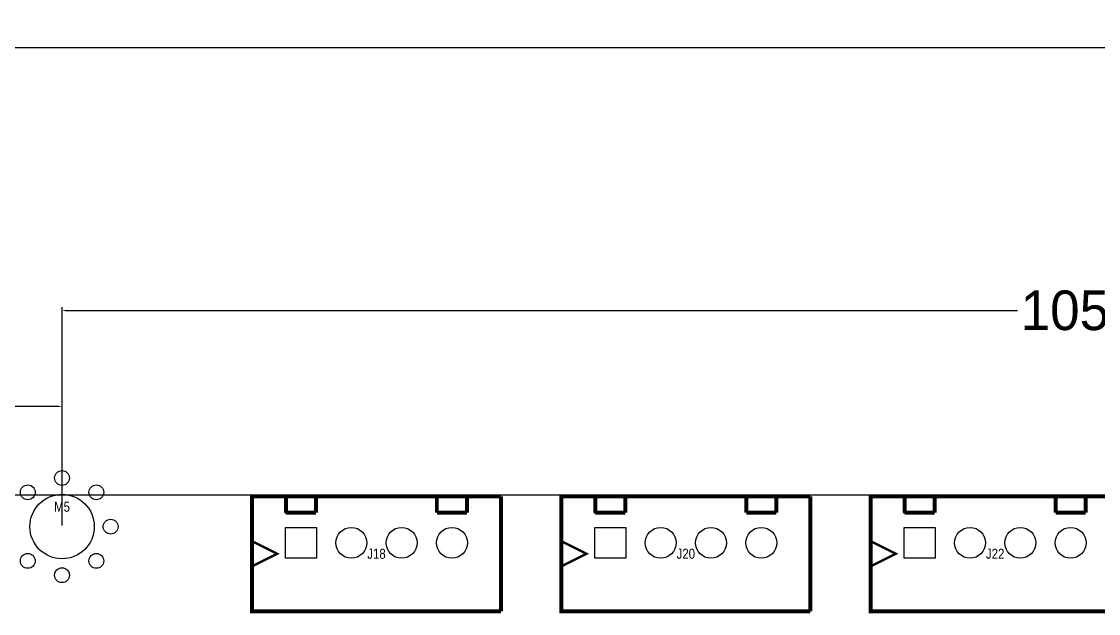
# Model space of a CAD drawing. Extents: x -26 to 196, y -14 to 133.
# Drawn here: x 24.8 to 79.2, y 103 to 132.8 of the extents above; entities that cross this region are included whole.
import ezdxf
from ezdxf.enums import TextEntityAlignment as Align

# ---------------------------------------------------------------- set-up
doc = ezdxf.new("R2010")
doc.units = 0
doc.header["$MEASUREMENT"] = 0
doc.layers.get('0').update_dxf_attribs({"linetype": 'CONTINUOUS'})
doc.layers.get('Defpoints').update_dxf_attribs({"linetype": 'CONTINUOUS'})
doc.layers.add('2', color=212, linetype='CONTINUOUS')
doc.dimstyles.get("Standard").update_dxf_attribs({"dimtxt": 0.18, "dimasz": 0.18, "dimexe": 0.18, "dimexo": 0.0625, "dimgap": 0.09, "dimtad": 0, "dimtih": 1, "dimtoh": 1, "dimzin": 0, "dimdsep": 46, "dimtxsty": 'STANDARD', "dimcen": 0.09, "dimadec": 0, "dimazin": 0, "dimtfac": 1, "dimtofl": 0, "dimtmove": 0, "dimatfit": 3, "dimfxl": 1, "dimtolj": 1, "dimtzin": 0, "dimarcsym": 0})

# ---------------------------------------------------------------- blocks, each defined once
blk = doc.blocks.new('*D9')
at = {"color": 0, "linetype": 'Continuous', "lineweight": -2}
for p, q in [((26.825, 107.426), (26.825, 118.443)), ((27.005, 118.263), (75.069, 118.263)), ((131.646, 118.263), (83.582, 118.263)), ((131.826, 107.426), (131.826, 118.443))]:
    blk.add_line(p, q, dxfattribs=at)
at = {"color": 0, "linetype": 'Continuous'}
for points in [[(27.005, 118.293), (27.005, 118.233), (26.825, 118.263)], [(131.646, 118.293), (131.646, 118.233), (131.826, 118.263)]]:
    blk.add_solid(points, dxfattribs=at)
at = {"layer": 'Defpoints', "color": 0, "linetype": 'Continuous'}
for p in [(131.826, 118.263), (26.825, 107.363), (131.826, 107.363)]:
    blk.add_point(p, dxfattribs=at)
at = {"color": 0, "linetype": 'Continuous', "insert": (79.325, 118.263), "char_height": 2, "attachment_point": 5}
blk.add_mtext('\\A1;105.00', dxfattribs=at)
blk = doc.blocks.new('*D10')
at = {"color": 0, "linetype": 'Continuous', "lineweight": -2}
for p, q in [((4.064, 104.965), (4.064, 113.605)), ((4.244, 113.425), (11.354, 113.425)), ((26.645, 113.425), (19.534, 113.425)), ((26.825, 107.426), (26.825, 113.605))]:
    blk.add_line(p, q, dxfattribs=at)
at = {"color": 0, "linetype": 'Continuous'}
for points in [[(4.244, 113.455), (4.244, 113.395), (4.064, 113.425)], [(26.645, 113.455), (26.645, 113.395), (26.825, 113.425)]]:
    blk.add_solid(points, dxfattribs=at)
at = {"layer": 'Defpoints', "color": 0, "linetype": 'Continuous'}
for p in [(26.825, 113.425), (26.825, 107.363), (4.064, 104.902)]:
    blk.add_point(p, dxfattribs=at)
at = {"color": 0, "linetype": 'Continuous', "insert": (15.444, 113.425), "char_height": 2, "attachment_point": 5}
blk.add_mtext('\\A1;22.76', dxfattribs=at)
blk = doc.blocks.new('*D12')
at = {"color": 0, "linetype": 'Continuous', "lineweight": -2}
for p, q in [((0, 109.028), (0, 131.712)), ((177.038, 109.028), (177.038, 131.712)), ((0.18, 131.532), (83.929, 131.532)), ((176.858, 131.532), (93.109, 131.532))]:
    blk.add_line(p, q, dxfattribs=at)
at = {"color": 0, "linetype": 'Continuous'}
for points in [[(0.18, 131.562), (0.18, 131.502), (0, 131.532)], [(176.858, 131.562), (176.858, 131.502), (177.038, 131.532)]]:
    blk.add_solid(points, dxfattribs=at)
at = {"layer": 'Defpoints', "color": 0, "linetype": 'Continuous'}
for p in [(177.038, 131.532), (0, 108.966), (177.038, 108.966)]:
    blk.add_point(p, dxfattribs=at)
at = {"color": 0, "linetype": 'Continuous', "insert": (88.519, 131.532), "char_height": 2, "attachment_point": 5}
blk.add_mtext('\\A1;177.04', dxfattribs=at)

msp = doc.modelspace()

# ---------------------------------------------------------------- linework, layer by layer
at = {"layer": '2'}
for points in [[(0, 0.762), (0, 108.966), (177.038, 108.966), (177.038, 0.762)], [(39.67226, 105.7656), (38.1127, 105.7656), (38.1127, 107.32516), (39.67226, 107.32516)], [(55.29326, 105.7656), (53.7337, 105.7656), (53.7337, 107.32516), (55.29326, 107.32516)], [(70.91426, 105.7656), (69.3547, 105.7656), (69.3547, 107.32516), (70.91426, 107.32516)]]:
    msp.add_lwpolyline(points, close=True, dxfattribs=at)
for points, const_width in [([(39.77132, 103.09606), (36.41344, 103.09606), (36.41344, 108.89488), (39.77132, 108.89488)], 0.20066), ([(48.99152, 103.09606), (36.41344, 103.09606), (36.41344, 105.3592), (37.68344, 105.9942), (36.41344, 106.6292), (36.41344, 108.89488)], 0.11938), ([(36.41344, 108.89488), (48.99152, 108.89488)], 0.11938), ([(38.13048, 108.06938), (38.13048, 108.89488)], 0.20066), ([(38.13048, 108.89488), (38.13048, 108.06938), (39.65448, 108.06938)], 0.11938), ([(39.65448, 108.89488), (39.65448, 108.06938)], 0.20066), ([(39.65448, 108.06938), (39.65448, 108.89488)], 0.11938), ([(48.99152, 108.89488), (39.77132, 108.89488)], 0.20066), ([(45.75048, 108.06938), (45.75048, 108.89488)], 0.20066), ([(45.75048, 108.06938), (45.75048, 108.89488)], 0.11938), ([(47.27448, 108.89488), (47.27448, 108.06938)], 0.20066), ([(47.27448, 108.89488), (47.27448, 108.06938)], 0.11938), ([(48.99152, 103.09606), (48.99152, 108.89488)], 0.20066), ([(48.99152, 108.89488), (48.99152, 103.09606)], 0.11938), ([(55.39232, 103.09606), (52.03444, 103.09606), (52.03444, 108.89488), (55.39232, 108.89488)], 0.20066), ([(64.61252, 103.09606), (52.03444, 103.09606), (52.03444, 105.3592), (53.30444, 105.9942), (52.03444, 106.6292), (52.03444, 108.89488)], 0.11938), ([(52.03444, 108.89488), (64.61252, 108.89488)], 0.11938), ([(53.75148, 108.06938), (53.75148, 108.89488)], 0.20066), ([(53.75148, 108.89488), (53.75148, 108.06938), (55.27548, 108.06938)], 0.11938), ([(55.27548, 108.89488), (55.27548, 108.06938)], 0.20066), ([(55.27548, 108.06938), (55.27548, 108.89488)], 0.11938), ([(64.61252, 108.89488), (55.39232, 108.89488)], 0.20066), ([(61.37148, 108.06938), (61.37148, 108.89488)], 0.20066), ([(61.37148, 108.06938), (61.37148, 108.89488)], 0.11938), ([(62.89548, 108.89488), (62.89548, 108.06938)], 0.20066), ([(62.89548, 108.89488), (62.89548, 108.06938)], 0.11938), ([(64.61252, 103.09606), (64.61252, 108.89488)], 0.20066), ([(64.61252, 108.89488), (64.61252, 103.09606)], 0.11938), ([(71.01332, 103.09606), (67.65544, 103.09606), (67.65544, 108.89488), (71.01332, 108.89488)], 0.20066), ([(80.23352, 103.09606), (67.65544, 103.09606), (67.65544, 105.3592), (68.92544, 105.9942), (67.65544, 106.6292), (67.65544, 108.89488)], 0.11938), ([(67.65544, 108.89488), (80.23352, 108.89488)], 0.11938), ([(69.37248, 108.06938), (69.37248, 108.89488)], 0.20066), ([(69.37248, 108.89488), (69.37248, 108.06938), (70.89648, 108.06938)], 0.11938), ([(70.89648, 108.89488), (70.89648, 108.06938)], 0.20066), ([(70.89648, 108.06938), (70.89648, 108.89488)], 0.11938), ([(80.23352, 108.89488), (71.01332, 108.89488)], 0.20066), ([(76.99248, 108.06938), (76.99248, 108.89488)], 0.20066), ([(76.99248, 108.06938), (76.99248, 108.89488)], 0.11938), ([(78.51648, 108.89488), (78.51648, 108.06938)], 0.20066), ([(78.51648, 108.89488), (78.51648, 108.06938)], 0.11938), ([(39.65448, 108.06938), (38.13048, 108.06938)], 0.20066), ([(47.27448, 108.06938), (45.75048, 108.06938)], 0.20066), ([(47.27448, 108.06938), (45.75048, 108.06938)], 0.11938), ([(55.27548, 108.06938), (53.75148, 108.06938)], 0.20066), ([(62.89548, 108.06938), (61.37148, 108.06938)], 0.20066), ([(62.89548, 108.06938), (61.37148, 108.06938)], 0.11938), ([(70.89648, 108.06938), (69.37248, 108.06938)], 0.20066), ([(78.51648, 108.06938), (76.99248, 108.06938)], 0.20066), ([(78.51648, 108.06938), (76.99248, 108.06938)], 0.11938), ([(39.77132, 103.09606), (48.99152, 103.09606)], 0.20066), ([(55.39232, 103.09606), (64.61252, 103.09606)], 0.20066), ([(71.01332, 103.09606), (80.23352, 103.09606)], 0.20066)]:
    msp.add_lwpolyline(points, dxfattribs=dict(at, const_width=const_width))
for centre, radius in [((26.82494, 109.81436), 0.37465), ((25.0952, 109.093), 0.37465), ((28.55468, 109.093), 0.37465), ((26.82494, 107.36326), 1.6256), ((29.27604, 107.36326), 0.37465), ((41.43248, 106.54538), 0.77978), ((43.97248, 106.54538), 0.77978), ((46.51248, 106.54538), 0.77978), ((57.05348, 106.54538), 0.77978), ((59.59348, 106.54538), 0.77978), ((62.13348, 106.54538), 0.77978), ((72.67448, 106.54538), 0.77978), ((75.21448, 106.54538), 0.77978), ((77.75448, 106.54538), 0.77978), ((25.0952, 105.63352), 0.37465), ((28.55468, 105.63352), 0.37465), ((26.82494, 104.91216), 0.37465)]:
    msp.add_circle(centre, radius, dxfattribs=at)

# ---------------------------------------------------------------- texts
at = {"layer": '2', "width": 0.85}
for s, p in [('M5', (26.82494, 108.11256)), ('J18', (42.70248, 105.7402)), ('J20', (58.32348, 105.7402)), ('J22', (73.94448, 105.7402))]:
    msp.add_text(s, height=0.508, dxfattribs=at).set_placement(p, align=Align.CENTER)

# ---------------------------------------------------------------- dimensions: what is measured, and where the dimension line sits
at = {"linetype": 'Continuous'}
for base, p1, p2, picture, middle in [((177.038, 131.53222), (0, 108.966), (177.038, 108.966), '*D12', (88.519, 131.53222)), ((26.82494, 113.42501), (4.064, 104.902), (26.82494, 107.36326), '*D10', (15.44447, 113.42501))]:
    dim = msp.add_linear_dim(base=base, p1=p1, p2=p2, dimstyle='Standard', override={"dimtxt": 2}, dxfattribs=at)
    dim.commit()
    dim.dimension.update_dxf_attribs({"geometry": picture, "text_midpoint": middle})
dim = msp.add_linear_dim(base=(131.826, 118.26344), p1=(26.82494, 107.36326), p2=(131.826, 107.36326), dimstyle='Standard', override={"dimtxt": 2}, dxfattribs=at)
dim.commit()
dim.dimension.update_dxf_attribs({"geometry": '*D9', "text_midpoint": (79.32547, 118.26344), "dimtype": 160})

doc.saveas('drawing.dxf')
